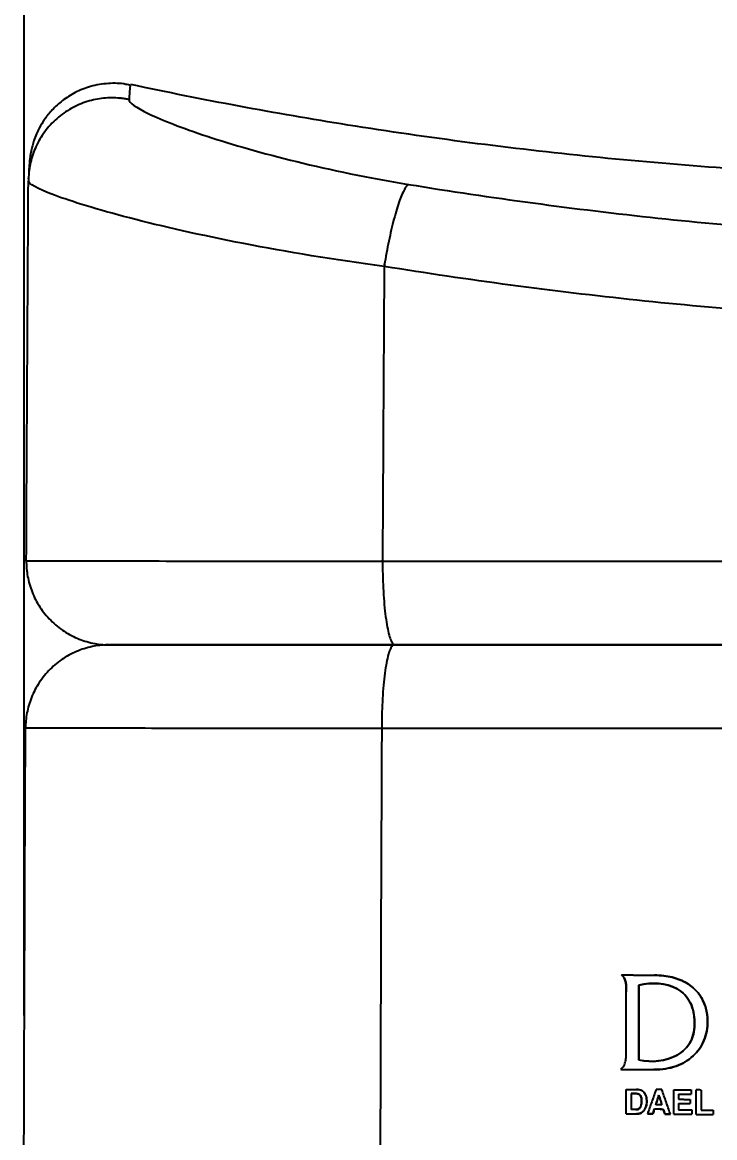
# Model space of a CAD drawing. Extents: x 60782 to 63207, y 58098 to 61529.
# Drawn here: x 62394.7 to 62452.7, y 59655.8 to 59749.1 of the extents above; entities that cross this region are included whole.
import ezdxf

# ---------------------------------------------------------------- set-up
doc = ezdxf.new("R2010")
doc.units = 0
doc.header["$MEASUREMENT"] = 0
doc.layers.get('Defpoints').update_dxf_attribs({"linetype": 'CONTINUOUS'})
for name, color, linetype in [('1', 7, 'CONTINUOUS'), ('11', 7, 'CONTINUOUS'), ('Dim', 4, 'CONTINUOUS')]:
    doc.layers.add(name, color=color, linetype=linetype)
doc.styles.get("Standard").update_dxf_attribs({"font": 'txt.shx', "bigfont": 'ghs.shx'})
doc.dimstyles.get("Standard").update_dxf_attribs({"dimtxt": 0.18, "dimasz": 0.18, "dimexe": 0.18, "dimexo": 0.0625, "dimgap": 0.09, "dimtad": 0, "dimtih": 1, "dimtoh": 1, "dimdec": 4, "dimzin": 0, "dimdsep": 46, "dimtxsty": 'Standard', "dimcen": 0.09, "dimadec": 0, "dimazin": 0, "dimtfac": 1, "dimtdec": 4, "dimtofl": 0, "dimtmove": 0, "dimatfit": 0, "dimfxl": 0, "dimtolj": 1, "dimtzin": 0, "dimarcsym": 0})

# ---------------------------------------------------------------- blocks, each defined once
blk = doc.blocks.new('*D10')
at = {"layer": 'Defpoints', "color": 0}
for p in [(62795.28, 59901.836), (62795.28, 59658.178), (62394.877, 59655.997)]:
    blk.add_point(p, dxfattribs=at)
at = {"layer": 'Dim', "color": 0, "lineweight": -2}
for p, q in [((62394.877, 59665.997), (62394.877, 59930.636)), ((62795.28, 59668.178), (62795.28, 59930.636)), ((62423.677, 59901.836), (62551.878, 59901.836)), ((62766.48, 59901.836), (62638.278, 59901.836))]:
    blk.add_line(p, q, dxfattribs=at)
at = {"layer": 'Dim', "color": 0}
for points in [[(62423.677, 59906.636), (62423.677, 59897.036), (62394.877, 59901.836)], [(62766.48, 59906.636), (62766.48, 59897.036), (62795.28, 59901.836)]]:
    blk.add_solid(points, dxfattribs=at)
at = {"layer": 'Dim', "color": 0, "insert": (62595.078, 59901.836), "char_height": 28.8, "attachment_point": 5}
blk.add_mtext('\\A1;400', dxfattribs=at)

msp = doc.modelspace()

# ---------------------------------------------------------------- linework, layer by layer
at = {"layer": '1', "color": 7}
for p, q in [((62444.867, 59669.388), (62444.867, 59669.387)), ((62446.326, 59668.532), (62446.326, 59668.531)), ((62446.326, 59662.267), (62446.326, 59662.266)), ((62444.797, 59661.487), (62444.797, 59661.486)), ((62447.571, 59661.463), (62447.571, 59661.462)), ((62446.062, 59659.454), (62446.062, 59659.453)), ((62447.994, 59659.321), (62447.994, 59659.32)), ((62450.691, 59659.401), (62450.691, 59659.4)), ((62447.616, 59658.172), (62447.616, 59658.171)), ((62448.361, 59658.165), (62448.361, 59658.164)), ((62450.603, 59658.621), (62450.603, 59658.62)), ((62445.258, 59657.772), (62445.258, 59657.771)), ((62446.133, 59657.764), (62446.133, 59657.763)), ((62447.034, 59657.756), (62447.034, 59657.755)), ((62447.478, 59657.752), (62447.478, 59657.751)), ((62448.495, 59657.743), (62448.495, 59657.742)), ((62448.956, 59657.739), (62448.956, 59657.738)), ((62449.23, 59657.736), (62449.23, 59657.735)), ((62450.743, 59657.723), (62450.743, 59657.722)), ((62451.101, 59657.719), (62451.101, 59657.718)), ((62452.535, 59657.706), (62452.535, 59657.705))]:
    msp.add_line(p, q, dxfattribs=at)
for points, weights in [([(62444.867, 59669.388), (62446.25, 59669.376), (62447.633, 59669.364)], [0.962436316116, 0.962021905223, 0.961609071586]), ([(62444.797, 59661.487), (62446.184, 59661.475), (62447.571, 59661.463)], [0.962488270111, 0.962072159851, 0.961657639052]), ([(62444.797, 59661.486), (62446.184, 59661.474), (62447.571, 59661.462)], [0.962464127436, 0.962048354664, 0.961634169126]), ([(62445.258, 59659.811), (62445.696, 59659.808), (62446.133, 59659.804)], [0.969925035427, 0.96975115576, 0.969577535899]), ([(62449.23, 59659.776), (62449.96, 59659.77), (62450.691, 59659.763)], [0.960293961672, 0.960082424159, 0.95987130587]), ([(62449.645, 59659.411), (62450.168, 59659.406), (62450.691, 59659.401)], [0.960176215056, 0.960024830503, 0.959873660887]), ([(62449.645, 59659.41), (62450.168, 59659.405), (62450.691, 59659.4)], [0.959528071223, 0.959379860216, 0.95923185649]), ([(62449.645, 59658.98), (62450.124, 59658.975), (62450.603, 59658.971)], [0.959942501983, 0.95980491407, 0.959667504092]), ([(62447.616, 59658.172), (62447.989, 59658.169), (62448.361, 59658.165)], [0.90863140398, 0.908604196902, 0.908577003264]), ([(62447.616, 59658.171), (62447.989, 59658.168), (62448.361, 59658.164)], [0.957509195701, 0.957412066823, 0.957315028696]), ([(62449.645, 59658.629), (62450.124, 59658.624), (62450.603, 59658.62)], [0.960886680381, 0.960744682524, 0.960602872526]), ([(62449.645, 59658.629), (62450.124, 59658.625), (62450.603, 59658.621)], [0.961739693435, 0.961593544305, 0.961447592608]), ([(62449.645, 59658.098), (62450.194, 59658.093), (62450.743, 59658.088)], [0.962349736546, 0.962178708423, 0.962007949157]), ([(62451.524, 59658.081), (62452.029, 59658.076), (62452.535, 59658.071)], [0.959277498961, 0.959133353392, 0.958989404354]), ([(62445.258, 59657.772), (62445.696, 59657.768), (62446.133, 59657.764)], [0.950979999829, 0.950888241806, 0.950796570203]), ([(62445.258, 59657.771), (62445.696, 59657.767), (62446.133, 59657.763)], [0.960706017351, 0.960581913788, 0.960457953961]), ([(62449.23, 59657.736), (62449.987, 59657.73), (62450.743, 59657.723)], [0.960786144241, 0.960563430426, 0.96034117917]), ([(62449.23, 59657.735), (62449.987, 59657.729), (62450.743, 59657.722)], [0.961757477639, 0.961527373062, 0.96129775782]), ([(62451.101, 59657.719), (62451.818, 59657.713), (62452.535, 59657.706)], [0.961126405508, 0.960909817908, 0.960693666385]), ([(62451.101, 59657.718), (62451.818, 59657.712), (62452.535, 59657.705)], [0.961298720787, 0.961080879696, 0.96086347904])]:
    msp.add_rational_spline(points, weights, degree=2, dxfattribs=at)
for points, knots in [([(62445.255, 59667.963), (62445.256, 59668.022), (62445.257, 59668.081), (62445.259, 59668.377), (62445.252, 59668.618), (62445.173, 59668.945), (62445.14, 59669.042), (62445.053, 59669.203), (62445.002, 59669.272), (62444.918, 59669.35), (62444.893, 59669.37), (62444.867, 59669.388)], [0, 0, 0, 0, 0.115175, 0.115175, 0.57973, 0.57973, 0.77564, 0.77564, 0.938302, 0.938302, 1, 1, 1, 1]), ([(62444.867, 59669.387), (62444.934, 59669.341), (62444.993, 59669.281), (62445.1, 59669.128), (62445.143, 59669.03), (62445.247, 59668.689), (62445.258, 59668.431), (62445.258, 59668.106), (62445.257, 59668.034), (62445.255, 59667.962)], [0, 0, 0, 0, 0.159772, 0.159772, 0.364134, 0.364134, 0.858932, 0.858932, 1, 1, 1, 1]), ([(62447.633, 59669.364), (62447.894, 59669.353), (62448.615, 59669.324), (62449.749, 59669.049), (62450.808, 59668.431), (62451.546, 59667.587), (62451.969, 59666.619), (62452.133, 59665.337), (62451.891, 59663.872), (62450.92, 59662.494), (62449.691, 59661.794), (62448.536, 59661.498), (62447.902, 59661.475), (62447.571, 59661.463)], [0, 0, 0, 0, 0.058918, 0.162296, 0.259173, 0.329484, 0.410518, 0.491789, 0.616474, 0.733431, 0.857453, 0.925807, 1, 1, 1, 1]), ([(62447.571, 59661.462), (62447.902, 59661.474), (62448.536, 59661.497), (62449.691, 59661.793), (62450.92, 59662.493), (62451.891, 59663.871), (62452.133, 59665.337), (62451.969, 59666.618), (62451.546, 59667.586), (62450.808, 59668.43), (62449.749, 59669.048), (62448.615, 59669.324), (62447.894, 59669.353), (62447.633, 59669.363)], [0, 0, 0, 0, 0.074193, 0.142547, 0.266569, 0.383526, 0.508211, 0.589483, 0.670518, 0.740829, 0.837705, 0.941085, 1, 1, 1, 1]), ([(62446.326, 59662.267), (62447.404, 59662.041), (62448.551, 59662.134), (62449.994, 59662.945), (62450.401, 59663.341), (62450.905, 59664.318), (62450.995, 59664.883), (62450.971, 59665.979), (62450.875, 59666.535), (62450.396, 59667.527), (62450.001, 59667.946), (62448.569, 59668.747), (62447.397, 59668.765), (62446.326, 59668.532)], [0, 0, 0, 0, 0.25, 0.25, 0.375, 0.375, 0.5, 0.5, 0.625, 0.625, 0.75, 0.75, 1, 1, 1, 1]), ([(62446.326, 59668.531), (62447.396, 59668.764), (62448.565, 59668.747), (62449.997, 59667.949), (62450.392, 59667.533), (62450.874, 59666.54), (62450.97, 59665.984), (62450.996, 59664.892), (62450.91, 59664.331), (62450.405, 59663.343), (62449.999, 59662.948), (62448.562, 59662.136), (62447.403, 59662.04), (62446.326, 59662.266)], [0, 0, 0, 0, 0.25, 0.25, 0.375, 0.375, 0.5, 0.5, 0.625, 0.625, 0.75, 0.75, 1, 1, 1, 1]), ([(62444.797, 59661.487), (62444.9, 59661.572), (62444.991, 59661.673), (62445.129, 59661.902), (62445.176, 59662.03), (62445.234, 59662.29), (62445.247, 59662.424), (62445.255, 59662.626), (62445.256, 59662.694), (62445.256, 59662.796), (62445.256, 59662.83), (62445.256, 59662.898), (62445.256, 59662.932), (62445.255, 59662.966)], [0, 0, 0, 0, 0.249667, 0.249667, 0.499463, 0.499463, 0.747845, 0.747845, 0.873878, 0.873878, 0.936937, 0.936937, 1, 1, 1, 1]), ([(62446.133, 59659.804), (62446.264, 59659.801), (62446.4, 59659.783), (62446.586, 59659.701), (62446.647, 59659.658), (62446.763, 59659.546), (62446.815, 59659.47), (62446.9, 59659.308), (62446.929, 59659.218), (62446.98, 59658.957), (62446.99, 59658.78), (62446.947, 59658.435), (62446.886, 59658.265), (62446.762, 59658.048), (62446.714, 59657.987), (62446.6, 59657.887), (62446.533, 59657.848), (62446.377, 59657.786), (62446.284, 59657.769), (62446.172, 59657.764), (62446.153, 59657.764), (62446.133, 59657.764)], [0, 0, 0, 0, 0.132364, 0.132364, 0.204628, 0.204628, 0.294213, 0.294213, 0.387231, 0.387231, 0.56015, 0.56015, 0.735816, 0.735816, 0.811735, 0.811735, 0.88782, 0.88782, 0.980495, 0.980495, 1, 1, 1, 1]), ([(62446.133, 59657.763), (62446.23, 59657.762), (62446.328, 59657.774), (62446.492, 59657.827), (62446.562, 59657.862), (62446.683, 59657.954), (62446.736, 59658.011), (62446.851, 59658.189), (62446.904, 59658.319), (62446.974, 59658.589), (62446.981, 59658.735), (62446.968, 59659.038), (62446.944, 59659.202), (62446.84, 59659.428), (62446.793, 59659.506), (62446.685, 59659.625), (62446.629, 59659.671), (62446.505, 59659.74), (62446.435, 59659.762), (62446.29, 59659.794), (62446.211, 59659.801), (62446.133, 59659.803)], [0, 0, 0, 0, 0.097531, 0.097531, 0.173587, 0.173587, 0.249926, 0.249926, 0.38654, 0.38654, 0.530478, 0.530478, 0.691837, 0.691837, 0.780468, 0.780468, 0.851242, 0.851242, 0.922194, 0.922194, 1, 1, 1, 1]), ([(62447.758, 59659.789), (62447.697, 59659.618), (62447.635, 59659.446), (62447.513, 59659.102), (62447.452, 59658.93), (62447.272, 59658.424), (62447.153, 59658.09), (62447.034, 59657.756)], [0, 0, 0, 0, 0.253573, 0.253573, 0.507146, 0.507146, 1, 1, 1, 1]), ([(62448.24, 59659.785), (62448.198, 59659.785), (62448.157, 59659.786), (62448.073, 59659.787), (62448.032, 59659.787), (62447.913, 59659.788), (62447.835, 59659.789), (62447.758, 59659.789)], [0, 0, 0, 0, 0.258598, 0.258598, 0.517196, 0.517196, 1, 1, 1, 1]), ([(62448.956, 59657.739), (62448.895, 59657.911), (62448.835, 59658.083), (62448.715, 59658.428), (62448.654, 59658.6), (62448.476, 59659.11), (62448.358, 59659.447), (62448.24, 59659.785)], [0, 0, 0, 0, 0.252432, 0.252432, 0.504864, 0.504864, 1, 1, 1, 1]), ([(62451.524, 59659.755), (62451.483, 59659.756), (62451.443, 59659.756), (62451.361, 59659.757), (62451.32, 59659.757), (62451.22, 59659.758), (62451.161, 59659.759), (62451.101, 59659.759)], [0, 0, 0, 0, 0.289166, 0.289166, 0.578331, 0.578331, 1, 1, 1, 1]), ([(62445.669, 59659.457), (62445.709, 59659.457), (62445.749, 59659.456), (62445.829, 59659.456), (62445.869, 59659.455), (62445.959, 59659.455), (62446.01, 59659.454), (62446.062, 59659.454)], [0, 0, 0, 0, 0.304958, 0.304958, 0.609915, 0.609915, 1, 1, 1, 1]), ([(62446.062, 59659.453), (62446.022, 59659.453), (62445.982, 59659.454), (62445.902, 59659.454), (62445.862, 59659.455), (62445.771, 59659.455), (62445.72, 59659.456), (62445.669, 59659.456)], [0, 0, 0, 0, 0.304958, 0.304958, 0.609916, 0.609916, 1, 1, 1, 1]), ([(62446.062, 59658.115), (62446.116, 59658.115), (62446.171, 59658.122), (62446.264, 59658.152), (62446.304, 59658.172), (62446.374, 59658.225), (62446.405, 59658.259), (62446.462, 59658.348), (62446.483, 59658.408), (62446.535, 59658.583), (62446.548, 59658.706), (62446.548, 59658.937), (62446.537, 59659.049), (62446.491, 59659.198), (62446.475, 59659.239), (62446.437, 59659.307), (62446.416, 59659.334), (62446.366, 59659.377), (62446.338, 59659.395), (62446.258, 59659.431), (62446.205, 59659.442), (62446.122, 59659.452), (62446.091, 59659.453), (62446.062, 59659.454)], [0, 0, 0, 0, 0.08608, 0.08608, 0.155328, 0.155328, 0.224831, 0.224831, 0.323167, 0.323167, 0.514918, 0.514918, 0.691044, 0.691044, 0.761133, 0.761133, 0.813904, 0.813904, 0.866456, 0.866456, 0.952409, 0.952409, 1, 1, 1, 1]), ([(62446.062, 59659.453), (62446.128, 59659.452), (62446.196, 59659.445), (62446.295, 59659.415), (62446.33, 59659.399), (62446.393, 59659.357), (62446.42, 59659.329), (62446.471, 59659.252), (62446.491, 59659.201), (62446.538, 59659.043), (62446.548, 59658.93), (62446.547, 59658.693), (62446.533, 59658.565), (62446.478, 59658.396), (62446.46, 59658.346), (62446.411, 59658.266), (62446.382, 59658.233), (62446.317, 59658.179), (62446.279, 59658.158), (62446.19, 59658.125), (62446.136, 59658.116), (62446.076, 59658.114), (62446.069, 59658.114), (62446.062, 59658.114)], [0, 0, 0, 0, 0.106135, 0.106135, 0.165719, 0.165719, 0.226242, 0.226242, 0.311506, 0.311506, 0.48807, 0.48807, 0.688268, 0.688268, 0.770565, 0.770565, 0.837538, 0.837538, 0.904473, 0.904473, 0.988874, 0.988874, 1, 1, 1, 1]), ([(62447.731, 59658.521), (62447.754, 59658.593), (62447.778, 59658.665), (62447.825, 59658.808), (62447.849, 59658.88), (62447.913, 59659.075), (62447.954, 59659.198), (62447.994, 59659.321)], [0, 0, 0, 0, 0.269494, 0.269494, 0.538989, 0.538989, 1, 1, 1, 1]), ([(62447.994, 59659.32), (62447.971, 59659.248), (62447.947, 59659.176), (62447.9, 59659.033), (62447.876, 59658.961), (62447.812, 59658.766), (62447.771, 59658.643), (62447.731, 59658.52)], [0, 0, 0, 0, 0.269495, 0.269495, 0.53899, 0.53899, 1, 1, 1, 1]), ([(62447.994, 59659.321), (62448.017, 59659.249), (62448.04, 59659.177), (62448.085, 59659.033), (62448.108, 59658.962), (62448.17, 59658.765), (62448.21, 59658.641), (62448.249, 59658.516)], [0, 0, 0, 0, 0.267954, 0.267954, 0.535909, 0.535909, 1, 1, 1, 1]), ([(62448.249, 59658.516), (62448.227, 59658.587), (62448.204, 59658.659), (62448.158, 59658.803), (62448.135, 59658.875), (62448.073, 59659.071), (62448.034, 59659.195), (62447.994, 59659.32)], [0, 0, 0, 0, 0.267955, 0.267955, 0.535909, 0.535909, 1, 1, 1, 1]), ([(62446.062, 59658.115), (62446.022, 59658.116), (62445.982, 59658.116), (62445.902, 59658.117), (62445.862, 59658.117), (62445.771, 59658.118), (62445.72, 59658.118), (62445.669, 59658.119)], [0, 0, 0, 0, 0.304958, 0.304958, 0.609915, 0.609915, 1, 1, 1, 1]), ([(62447.478, 59657.752), (62447.501, 59657.822), (62447.524, 59657.892), (62447.559, 59657.997), (62447.57, 59658.032), (62447.593, 59658.102), (62447.605, 59658.137), (62447.616, 59658.172)], [0, 0, 0, 0, 0.5, 0.5, 0.75, 0.75, 1, 1, 1, 1]), ([(62447.616, 59658.171), (62447.605, 59658.136), (62447.593, 59658.101), (62447.565, 59658.014), (62447.547, 59657.961), (62447.513, 59657.856), (62447.496, 59657.804), (62447.478, 59657.751)], [0, 0, 0, 0, 0.25, 0.25, 0.625, 0.625, 1, 1, 1, 1]), ([(62448.249, 59658.516), (62448.206, 59658.517), (62448.163, 59658.517), (62448.055, 59658.518), (62447.99, 59658.519), (62447.86, 59658.52), (62447.796, 59658.52), (62447.731, 59658.521)], [0, 0, 0, 0, 0.25, 0.25, 0.625, 0.625, 1, 1, 1, 1]), ([(62448.361, 59658.165), (62448.383, 59658.095), (62448.406, 59658.025), (62448.439, 59657.919), (62448.45, 59657.884), (62448.472, 59657.813), (62448.484, 59657.778), (62448.495, 59657.743)], [0, 0, 0, 0, 0.5, 0.5, 0.75, 0.75, 1, 1, 1, 1]), ([(62448.495, 59657.742), (62448.484, 59657.777), (62448.472, 59657.812), (62448.445, 59657.9), (62448.428, 59657.953), (62448.394, 59658.059), (62448.378, 59658.112), (62448.361, 59658.164)], [0, 0, 0, 0, 0.25, 0.25, 0.625, 0.625, 1, 1, 1, 1]), ([(62447.034, 59657.756), (62447.075, 59657.756), (62447.116, 59657.755), (62447.198, 59657.755), (62447.238, 59657.754), (62447.346, 59657.753), (62447.412, 59657.753), (62447.478, 59657.752)], [0, 0, 0, 0, 0.275892, 0.275892, 0.551785, 0.551785, 1, 1, 1, 1]), ([(62447.478, 59657.751), (62447.438, 59657.752), (62447.397, 59657.752), (62447.315, 59657.753), (62447.274, 59657.753), (62447.167, 59657.754), (62447.101, 59657.755), (62447.034, 59657.755)], [0, 0, 0, 0, 0.275893, 0.275893, 0.551786, 0.551786, 1, 1, 1, 1]), ([(62448.495, 59657.743), (62448.536, 59657.743), (62448.577, 59657.742), (62448.66, 59657.742), (62448.701, 59657.741), (62448.813, 59657.74), (62448.884, 59657.739), (62448.956, 59657.739)], [0, 0, 0, 0, 0.26838, 0.26838, 0.536761, 0.536761, 1, 1, 1, 1]), ([(62448.956, 59657.738), (62448.914, 59657.738), (62448.873, 59657.739), (62448.791, 59657.739), (62448.749, 59657.74), (62448.637, 59657.741), (62448.566, 59657.741), (62448.495, 59657.742)], [0, 0, 0, 0, 0.268381, 0.268381, 0.536762, 0.536762, 1, 1, 1, 1])]:
    msp.add_open_spline(points, degree=3, knots=knots, dxfattribs=at)
for points in [[(62446.326, 59668.532), (62446.326, 59666.443), (62446.326, 59664.355), (62446.326, 59662.267)], [(62446.326, 59662.266), (62446.326, 59664.354), (62446.326, 59666.442), (62446.326, 59668.531)], [(62445.255, 59662.966), (62445.255, 59664.631), (62445.255, 59666.297), (62445.255, 59667.963)], [(62445.258, 59657.772), (62445.258, 59658.452), (62445.258, 59659.132), (62445.258, 59659.811)], [(62449.23, 59657.736), (62449.23, 59658.416), (62449.23, 59659.096), (62449.23, 59659.776)], [(62450.691, 59659.763), (62450.691, 59659.642), (62450.691, 59659.522), (62450.691, 59659.401)], [(62451.101, 59657.719), (62451.101, 59658.399), (62451.101, 59659.079), (62451.101, 59659.759)], [(62451.524, 59659.755), (62451.524, 59659.197), (62451.524, 59658.639), (62451.524, 59658.081)], [(62445.669, 59659.457), (62445.669, 59659.011), (62445.669, 59658.565), (62445.669, 59658.119)], [(62449.645, 59659.411), (62449.645, 59659.267), (62449.645, 59659.123), (62449.645, 59658.98)], [(62450.603, 59658.971), (62450.603, 59658.854), (62450.603, 59658.737), (62450.603, 59658.621)], [(62449.645, 59658.629), (62449.645, 59658.452), (62449.645, 59658.275), (62449.645, 59658.098)], [(62450.743, 59658.088), (62450.743, 59657.966), (62450.743, 59657.844), (62450.743, 59657.723)], [(62452.535, 59658.071), (62452.535, 59657.95), (62452.535, 59657.828), (62452.535, 59657.706)]]:
    msp.add_open_spline(points, degree=3, dxfattribs=at)
at = {"layer": '11', "color": 7}
for p, q in [((62424.87, 59704.001), (62766.292, 59704.001)), ((62425.843, 59697.001), (62765.32, 59697.001)), ((62765.254, 59697.001), (62425.909, 59697.001)), ((62766.359, 59690.001), (62424.804, 59690.001))]:
    msp.add_line(p, q, dxfattribs=at)
for points, knots in [([(62403.808, 59743.799), (62403.676, 59743.84), (62403.07, 59744.002), (62401.917, 59744.012), (62400.473, 59743.782), (62399.17, 59743.267), (62398.088, 59742.582), (62397.227, 59741.798), (62396.583, 59740.991), (62396.133, 59740.237), (62395.838, 59739.586), (62395.65, 59739.051), (62395.529, 59738.608), (62395.448, 59738.229), (62395.392, 59737.888), (62395.349, 59737.555), (62395.312, 59737.154), (62395.291, 59736.859), (62395.278, 59736.624), (62395.276, 59736.604)], [0, 0, 0, 0, 0.012474, 0.056757, 0.102207, 0.143966, 0.182772, 0.218973, 0.25261, 0.283886, 0.314359, 0.346875, 0.384519, 0.432155, 0.496517, 0.58863, 0.729894, 0.977232, 1, 1, 1, 1]), ([(62787.353, 59743.89), (62781.205, 59742.579), (62768.133, 59740.15), (62747.872, 59737.529), (62726.404, 59736.084), (62704.519, 59735.31), (62675.281, 59734.312), (62638.982, 59733.532), (62591.671, 59733.191), (62540.307, 59733.628), (62496.149, 59734.973), (62463.474, 59736.129), (62442.471, 59737.636), (62422.653, 59740.21), (62409.842, 59742.6), (62403.812, 59743.888)], [0, 0, 0, 0, 0.048968, 0.103707, 0.159177, 0.216689, 0.274472, 0.387303, 0.4998, 0.643399, 0.787824, 0.844288, 0.898349, 0.951967, 1, 1, 1, 1]), ([(62403.664, 59742.629), (62403.651, 59742.378), (62404.215, 59741.972), (62406.449, 59740.905), (62408.088, 59740.26), (62414.397, 59738.17), (62420.373, 59736.628), (62427.027, 59735.536)], [0, 0, 0, 0, 0.25, 0.25, 0.5, 0.5, 1, 1, 1, 1]), ([(62425.009, 59728.67), (62416.7, 59729.766), (62409.113, 59731.31), (62401.001, 59733.429), (62398.871, 59734.087), (62395.966, 59735.175), (62395.228, 59735.587), (62395.243, 59735.838)], [0, 0, 0, 0, 0.5, 0.5, 0.75, 0.75, 1, 1, 1, 1]), ([(62427.027, 59735.536), (62433.967, 59734.398), (62440.93, 59733.463), (62454.905, 59731.972), (62461.919, 59731.457), (62483.013, 59730.207), (62497.134, 59729.503), (62539.513, 59727.79), (62567.714, 59727.219), (62624.017, 59727.228), (62652.118, 59727.808), (62694.195, 59729.508), (62708.208, 59730.208), (62729.21, 59731.459), (62736.205, 59731.966), (62750.18, 59733.448), (62757.16, 59734.39), (62764.134, 59735.535)], [0, 0, 0, 0, 0.0625, 0.0625, 0.125, 0.125, 0.25, 0.25, 0.5, 0.5, 0.75, 0.75, 0.875, 0.875, 0.9375, 0.9375, 1, 1, 1, 1]), ([(62766.153, 59728.669), (62759.095, 59727.521), (62752.029, 59726.577), (62737.884, 59725.085), (62730.804, 59724.57), (62709.55, 59723.312), (62695.368, 59722.61), (62652.787, 59720.904), (62624.35, 59720.322), (62567.378, 59720.313), (62538.842, 59720.887), (62495.963, 59722.606), (62481.677, 59723.311), (62460.332, 59724.568), (62453.233, 59725.091), (62439.087, 59726.591), (62432.036, 59727.529), (62425.009, 59728.67)], [0, 0, 0, 0, 0.0625, 0.0625, 0.125, 0.125, 0.25, 0.25, 0.5, 0.5, 0.75, 0.75, 0.875, 0.875, 0.9375, 0.9375, 1, 1, 1, 1]), ([(62395.065, 59704.035), (62395.044, 59704.034), (62395.765, 59704.033), (62398.65, 59704.029), (62400.769, 59704.027), (62408.917, 59704.017), (62416.565, 59704.009), (62424.87, 59704.001)], [0, 0, 0, 0, 0.25, 0.25, 0.5, 0.5, 1, 1, 1, 1]), ([(62402, 59697.001), (62401.963, 59697.001), (62404.387, 59697.001), (62410.907, 59697.001), (62413.503, 59697.001), (62419.364, 59697.001), (62422.519, 59697.001), (62425.843, 59697.001)], [0, 0, 0, 0, 0.5, 0.5, 0.75, 0.75, 1, 1, 1, 1]), ([(62425.909, 59697.001), (62419.265, 59697.001), (62413.147, 59697.001), (62406.628, 59697.001), (62404.933, 59697.001), (62402.625, 59697.001), (62402.048, 59697.001), (62402.065, 59697.001)], [0, 0, 0, 0, 0.5, 0.5, 0.75, 0.75, 1, 1, 1, 1]), ([(62395.44, 59416.999), (62395.07, 59455.893), (62394.868, 59502.72), (62394.733, 59596.375), (62394.798, 59643.204), (62395, 59690.031)], [0, 0, 0, 0, 0.5, 0.5, 1, 1, 1, 1]), ([(62424.804, 59690.001), (62420.649, 59690.004), (62416.705, 59690.008), (62409.378, 59690.015), (62406.134, 59690.018), (62397.984, 59690.026), (62394.954, 59690.03), (62395, 59690.031)], [0, 0, 0, 0, 0.25, 0.25, 0.5, 0.5, 1, 1, 1, 1]), ([(62424.804, 59690.001), (62424.595, 59643.167), (62424.528, 59596.333), (62424.634, 59525.744), (62424.705, 59501.989), (62424.827, 59478.234)], [0, 0, 0, 0, 0.5, 0.5, 0.7536132, 0.7536132, 0.7536132, 0.7536132])]:
    msp.add_open_spline(points, degree=3, knots=knots, dxfattribs=at)
for points in [[(62403.773, 59743.841), (62403.742, 59743.798), (62403.706, 59743.394), (62403.664, 59742.629)], [(62403.784, 59743.841), (62403.781, 59743.846), (62403.777, 59743.846), (62403.773, 59743.841)], [(62395.065, 59704.035), (62395.117, 59714.636), (62395.176, 59725.237), (62395.243, 59735.838)], [(62425.009, 59728.67), (62424.959, 59720.447), (62424.912, 59712.224), (62424.87, 59704.001)]]:
    msp.add_open_spline(points, degree=3, dxfattribs=at)
for points, weights, knots in [([(62403.664, 59742.629), (62403.131, 59742.739), (62402.586, 59742.766), (62395.595, 59743.11), (62395.251, 59736.138), (62395.244, 59735.988), (62395.243, 59735.838)], [0.944173622865, 0.968753328787, 1, 0.707106781187, 1, 0.991169208095, 0.982870916643], [1.403219, 1.403219, 1.403219, 1.570796, 1.570796, 3.141593, 3.141593, 3.188952, 3.188952, 3.188952]), ([(62427.027, 59735.536), (62426.02, 59734.857), (62425.036, 59728.835), (62425.023, 59728.753), (62425.009, 59728.67)], [0.949973877782, 0.734723876473, 1, 0.995079277039, 0.990323894298], [3.289704, 3.289704, 3.289704, 4.712389, 4.712389, 4.738779, 4.738779, 4.738779]), ([(62395.065, 59704.035), (62395.065, 59704.018), (62395.065, 59704.001), (62395.065, 59697.001), (62402.065, 59697.001)], [0.997966900207, 0.99897989724, 1, 0.707106781187, 1], [4.706918, 4.706918, 4.706918, 4.712389, 4.712389, 6.283185, 6.283185, 6.283185]), ([(62424.87, 59704.001), (62424.87, 59704.001), (62424.87, 59704.001), (62424.87, 59697.001), (62425.909, 59697.001)], [0.999987886142, 0.999993942945, 1, 0.707106781187, 1], [1.570764, 1.570764, 1.570764, 1.570796, 1.570796, 3.141593, 3.141593, 3.141593])]:
    msp.add_rational_spline(points, weights, degree=2, knots=knots, dxfattribs=at)
for points, weights in [([(62402, 59697.001), (62395.03, 59697.001), (62395, 59690.031)], [1, 0.708002369893, 0.998214299526]), ([(62425.843, 59697.001), (62424.804, 59697.001), (62424.804, 59690.001)], [1, 0.707112839519, 0.999987883585])]:
    msp.add_rational_spline(points, weights, degree=2, dxfattribs=at)

# ---------------------------------------------------------------- dimensions: what is measured, and where the dimension line sits
at = {"layer": 'Dim', "color": 0}
dim = msp.add_linear_dim(base=(62795.28, 59901.836), p1=(62394.877, 59655.997), p2=(62795.28, 59658.178), dimstyle='Standard', override={"dimscale": 160, "dimgap": 0.06, "dimdec": 0, "dimatfit": 3}, dxfattribs=at)
dim.commit()
dim.dimension.update_dxf_attribs({"geometry": '*D10', "text_midpoint": (62595.078, 59901.836)})

doc.saveas('drawing.dxf')
